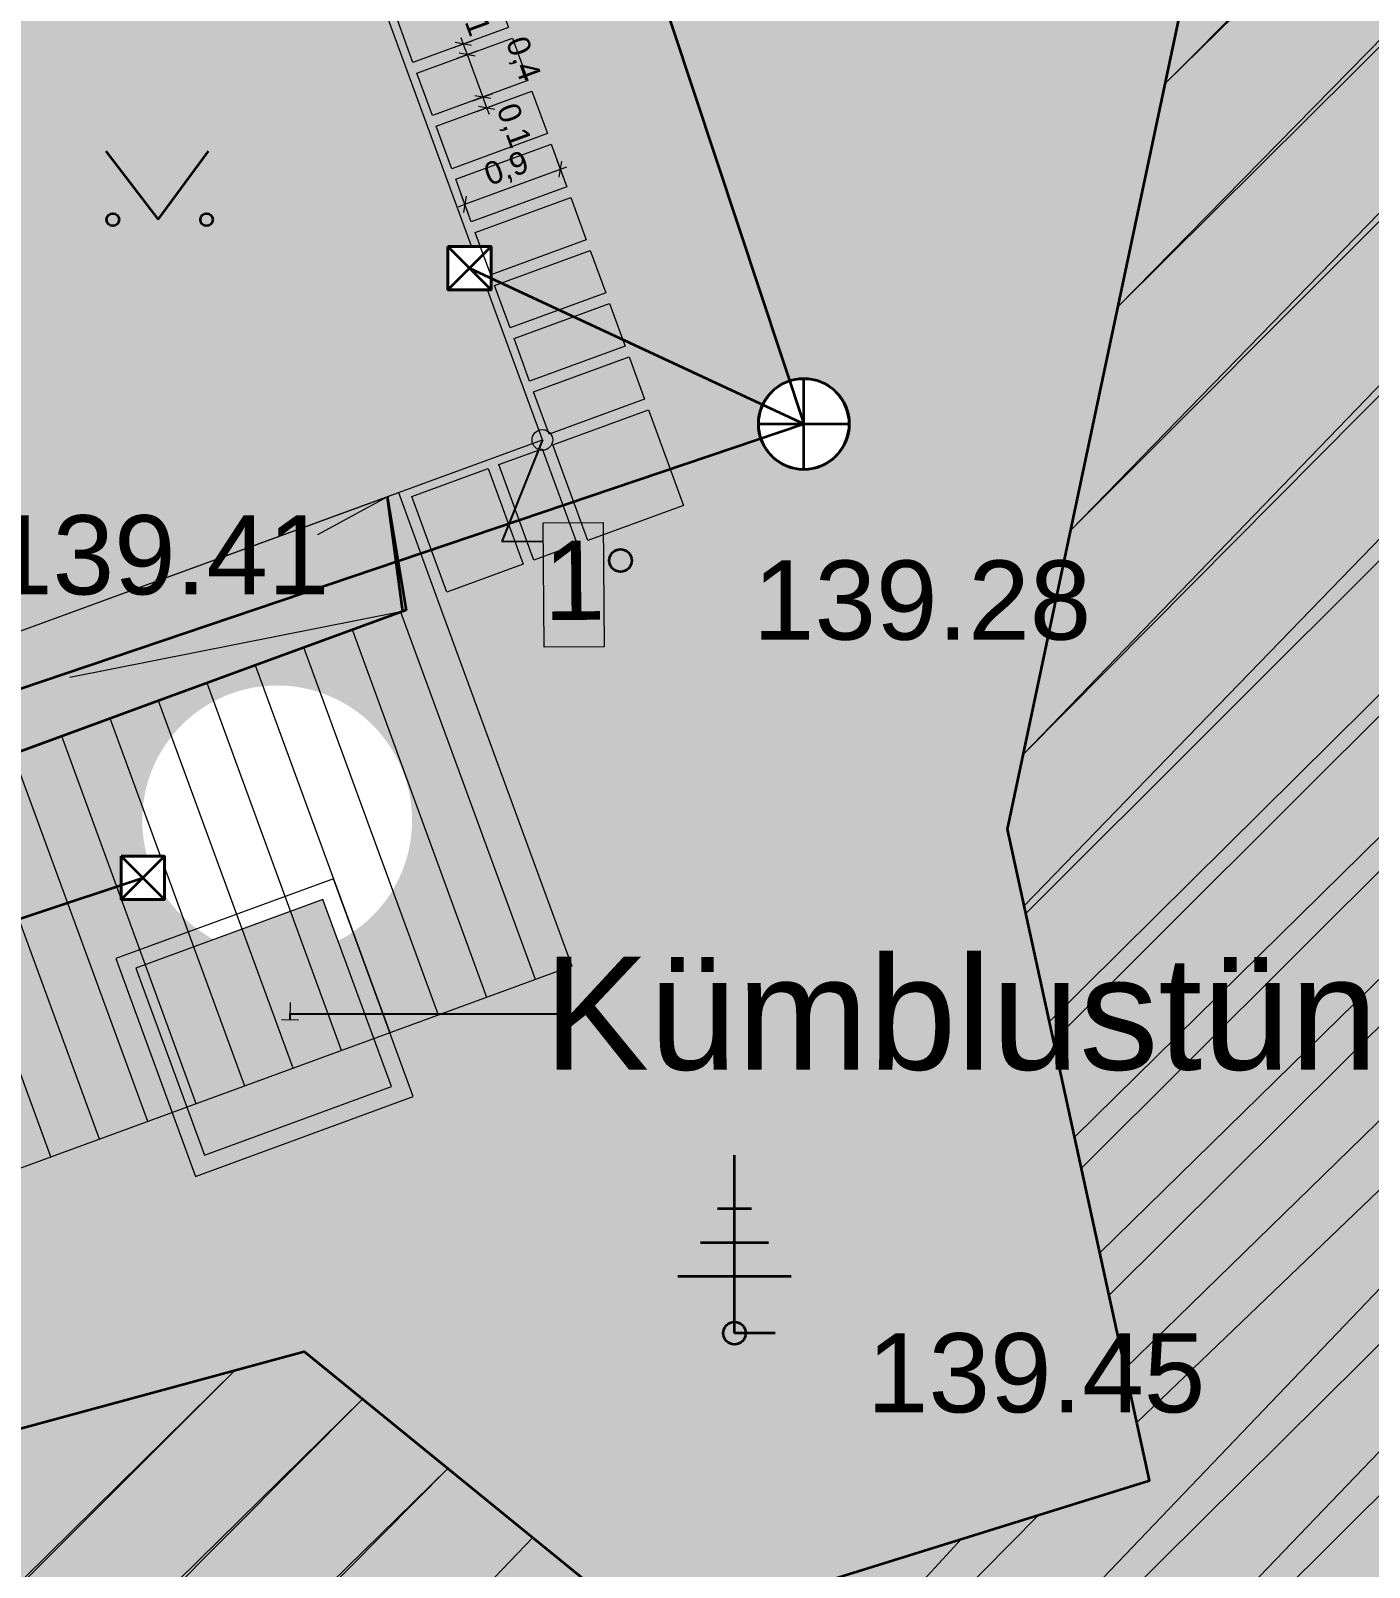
# Model space of a CAD drawing. Header units: millimetres. Extents: x 368386 to 996118, y -334862 to 250838.
# Drawn here: x 780568 to 792402, y -118726 to -105140 of the extents above; entities that cross this region are included whole.
import ezdxf

# ---------------------------------------------------------------- set-up
doc = ezdxf.new("R2010")
doc.units = ezdxf.units.MM
doc.header["$MEASUREMENT"] = 0
doc.linetypes.add('Katkoviiva', pattern=[6000, 3000, -3000])
doc.linetypes.add('Wipeout_Contour', pattern=[1000, 0, -1000])
for name, color, linetype, lineweight in [('_ASENDIPLAAN_Pen_No__1', 7, 'Continuous', 13), ('Dimensioning - General_Pen_No__1', 7, 'Continuous', 13), ('New_       asendi fill_Pen_No__1', 7, 'Continuous', 13), ('New_0_Pen_No__101', 252, 'Continuous', 13), ('New_2D Drafting - General_Pen_No__21', 7, 'Continuous', 35), ('New__ASENDIPLAAN_Pen_No__1', 7, 'Continuous', 13), ('New__ASENDIPLAAN_Pen_No__101', 252, 'Continuous', 13), ('New_HALJASTUS#1_Pen_No__7', 7, 'Continuous', 35), ('New_KANAL_ELEMENDID_Pen_No__7', 7, 'Continuous', 35), ('New_Kanal_proj_kinnistu_Pen_No__7', 7, 'Continuous', 35), ('New_Kanal_proj_kinnistu_Pen_No__75', 6, 'Continuous', 20), ('New_korgus-EH2000#1_Pen_No__1', 7, 'Continuous', 13), ('New_korgus-EH2000#1_Pen_No__7', 7, 'Continuous', 35), ('New_PUU_Pen_No__7', 7, 'Continuous', 35), ('New_Sade_rek_Pen_No__84', 114, 'Continuous', 35)]:
    doc.layers.add(name, color=color, linetype=linetype, lineweight=lineweight)
doc.layers.add('Dimensioning - General', color=7, linetype='Continuous')
doc.layers.add('New_KANAL_ELEMENDID', color=7, linetype='Continuous')
doc.layers.add('New_       asendi fill_Pen_No__149', color=7, linetype='Continuous', lineweight=25, true_color=0x186722)
doc.layers.add('New_0_Pen_No__102', color=7, linetype='Continuous', lineweight=13, true_color=0xcccccc)
doc.styles.add('GENERATED_STYLE_1', font='')
doc.styles.get('GENERATED_STYLE_1').set_extended_font_data('Arial')
doc.linetypes.add('Sade1', pattern='A,0,[5,TRN_EP_AS-4-01_V01_Abihoone-Asendiplaan1.Shx,S=13.49206349206349,R=0,X=0,Y=0],-2600,0', length=2600)
doc.dimstyles.new('GENERATED_STYLE__2', dxfattribs={"dimtxt": 200, "dimasz": 95, "dimexe": 0.18, "dimexo": 0.0625, "dimgap": 0, "dimtad": 1, "dimdec": 1, "dimlfac": 0.001, "dimzin": 0, "dimdsep": 46, "dimtxsty": 'GENERATED_STYLE_1', "dimblk": 'ARROWHEAD_2', "dimblk1": 'ARROWHEAD_2', "dimblk2": 'ARROWHEAD_2', "dimcen": 0.09, "dimse1": 1, "dimse2": 1, "dimclrd": 7, "dimclre": 7, "dimclrt": 7, "dimadec": 0, "dimazin": 0, "dimtfac": 1, "dimtdec": 4, "dimtmove": 0, "dimatfit": 3, "dimfxl": 0, "dimtolj": 1, "dimtzin": 0, "dimarcsym": 0})
doc.dimstyles.new('GENERATED_STYLE__4', dxfattribs={"dimtxt": 0.18, "dimasz": 152, "dimexe": 0.18, "dimexo": 0.0625, "dimgap": 0, "dimtad": 0, "dimtih": 1, "dimtoh": 1, "dimdec": 4, "dimzin": 0, "dimdsep": 46, "dimcen": 0.09, "dimadec": 0, "dimazin": 0, "dimtfac": 1, "dimtdec": 4, "dimtmove": 0, "dimatfit": 3, "dimldrblk": 'ARROWHEAD_0', "dimfxl": 0, "dimtolj": 1, "dimtzin": 0, "dimarcsym": 0})
doc.dimstyles.new('GENERATED_STYLE__6', dxfattribs={"dimtxt": 0.18, "dimasz": 364.8, "dimexe": 0.18, "dimexo": 0.0625, "dimgap": 0, "dimtad": 0, "dimtih": 1, "dimtoh": 1, "dimdec": 4, "dimzin": 0, "dimdsep": 46, "dimcen": 0.09, "dimadec": 0, "dimazin": 0, "dimtfac": 1, "dimtdec": 4, "dimtmove": 0, "dimatfit": 3, "dimldrblk": 'ARROWHEAD_1', "dimfxl": 0, "dimtolj": 1, "dimtzin": 0, "dimarcsym": 0})

# ---------------------------------------------------------------- blocks, each defined once
blk = doc.blocks.new('*D9')
at = {"layer": 'Dimensioning - General_Pen_No__1', "color": 7, "linetype": 'Continuous', "lineweight": 13}
for p, q in [((784304.4482240026, -105289.9305221057), (784480.5172853381, -105225.4639754289)), ((784463.5790286902, -105270.092890729), (784321.3864806505, -105245.3016068056)), ((784371.4666604537, -105200.2987347719), (784392.4827546703, -105257.6972487673)), ((784392.4827546703, -105257.6972487673), (784426.864912898, -105351.6007481463)), ((784497.9611869178, -105363.996390108), (784355.7686388784, -105339.2051061846))]:
    blk.add_line(p, q, dxfattribs=at)
at = {"layer": 'Dimensioning - General_Pen_No__1', "color": 7, "lineweight": 13, "insert": (784286.8531238413, -104852.8654188282), "char_height": 200, "attachment_point": 7, "rotation": 290.1098773622091, "style": 'GENERATED_STYLE_1'}
blk.add_mtext('\\A1;{\\pql;\\fArial|b0|i0|c0|p34;0,1}', dxfattribs=at)
blk = doc.blocks.new('ARROWHEAD_2')
at = {"color": 0, "linetype": 'Continuous', "lineweight": 0}
for p, q in [((0, 0), (-1, 0)), ((-0.3781315, -0.655), (0.3781315, 0.655))]:
    blk.add_line(p, q, dxfattribs=at)
blk = doc.blocks.new('*D10')
at = {"layer": 'Dimensioning - General_Pen_No__1', "color": 7, "linetype": 'Continuous', "lineweight": 13}
for p, q in [((784392.4827546703, -105257.6972487673), (784426.864912898, -105351.6007481463)), ((784338.8303822303, -105383.8340214847), (784514.8994435659, -105319.3674748079)), ((784497.9611869178, -105363.996390108), (784355.7686388784, -105339.2051061846)), ((784426.864912898, -105351.6007481463), (784564.3935458085, -105727.2147456616)), ((784476.3590151407, -105759.448019), (784652.4280764762, -105694.9814723232)), ((784635.4898198283, -105739.6103876233), (784493.2972717886, -105714.8191036998)), ((784564.3935458085, -105727.2147456616), (784598.7757040361, -105821.1182450406))]:
    blk.add_line(p, q, dxfattribs=at)
at = {"layer": 'Dimensioning - General_Pen_No__1', "color": 7, "lineweight": 13, "insert": (784730.7351949235, -105250.8066788956), "char_height": 200, "attachment_point": 7, "rotation": 290.1098773622091, "style": 'GENERATED_STYLE_1'}
blk.add_mtext('\\A1;{\\pql;\\fArial|b0|i0|c0|p34;0,4}', dxfattribs=at)
blk = doc.blocks.new('*D11')
at = {"layer": 'Dimensioning - General_Pen_No__1', "color": 7, "linetype": 'Continuous', "lineweight": 13}
for p, q in [((784635.4898198283, -105739.6103876233), (784493.2972717886, -105714.8191036998)), ((784510.7411733684, -105853.351518379), (784686.8102347039, -105788.8849717022)), ((784527.6794300163, -105808.7226030788), (784669.871978056, -105833.5138870023)), ((784564.3935458085, -105727.2147456616), (784598.7757040361, -105821.1182450406)), ((784598.7757040361, -105821.1182450406), (784619.7917982527, -105878.5167590359))]:
    blk.add_line(p, q, dxfattribs=at)
at = {"layer": 'Dimensioning - General_Pen_No__1', "color": 7, "lineweight": 13, "insert": (784648.7576616476, -105841.288027907), "char_height": 200, "attachment_point": 7, "rotation": 290.1098773622091, "style": 'GENERATED_STYLE_1'}
blk.add_mtext('\\A1;{\\pql;\\fArial|b0|i0|c0|p34;0,1}', dxfattribs=at)
blk = doc.blocks.new('*D12')
at = {"layer": 'Dimensioning - General_Pen_No__1', "color": 7, "linetype": 'Continuous', "lineweight": 13}
for p, q in [((784406.084153125, -106674.8728046039), (785251.368597173, -106365.3773790349)), ((785283.6018705115, -106453.4119097026), (785219.1353238345, -106277.3428483671)), ((785238.9729552113, -106436.4736530547), (785263.7642391347, -106294.2811050151)), ((785251.368597173, -106365.3773790349), (785308.7671111685, -106344.3612848182)), ((784438.3174264635, -106762.9073352717), (784373.8508797864, -106586.8382739362)), ((784418.4797950867, -106603.7765305842), (784393.6885111633, -106745.9690786237)), ((784348.6856391296, -106695.8888988207), (784406.084153125, -106674.8728046039))]:
    blk.add_line(p, q, dxfattribs=at)
at = {"layer": 'Dimensioning - General_Pen_No__1', "color": 7, "lineweight": 13, "insert": (784636.3953516127, -106547.9489284283), "char_height": 200, "attachment_point": 7, "rotation": 20.109877362259148, "style": 'GENERATED_STYLE_1'}
blk.add_mtext('\\A1;{\\pql;\\fArial|b0|i0|c0|p34;0,9}', dxfattribs=at)
blk = doc.blocks.new('ARROWHEAD_0')
at = {"color": 0, "linetype": 'Continuous', "lineweight": 0}
for p, q in [((0, 0), (-1, 0)), ((0, -0.5), (0, 0.5))]:
    blk.add_line(p, q, dxfattribs=at)
blk = doc.blocks.new('ARROWHEAD_1')
at = {"color": 0, "linetype": 'Continuous', "lineweight": 0}
blk.add_line((0, 0), (-1, 0), dxfattribs=at)
blk.add_circle((0, 0), 0.25, dxfattribs=at)

msp = doc.modelspace()

# ---------------------------------------------------------------- hatches: boundary and pattern name
at = {"layer": 'New_       asendi fill_Pen_No__149', "linetype": 'Continuous', "lineweight": 0, "true_color": 0x061908}
h = msp.add_hatch(color=98, dxfattribs=at)
h.paths.add_polyline_path([(802345.6257092145, -38322.05182827363), (677945.6257091912, -100972.0518277148), (697685.6257091819, -113562.0518284972), (725141.8797725517, -157386.0399905721), (747105.6257092238, -214022.0518284599), (773035.6257092752, -233162.0518281246), (849485.6257092285, -225922.0518279011), (847735.6257092286, -145332.0518280502)])
h.paths.add_polyline_path([(757638.7082695107, -147399.2778626392, -0.0006564119768535498), (757597.248581513, -147430.1463600797)], flags=0)
h.paths.add_polyline_path([(781623.1830728371, -112523.2600048446, 0.0599555899640497), (781750.4009111881, -112778.3101978391, 0.7851663409812334), (783932.82217312, -111999.1406781342, 0.05995558996405283), (783869.7476740469, -111721.1899866295, 0.9999999999999997)], flags=0)
at = {"layer": 'New__ASENDIPLAAN_Pen_No__101', "linetype": 'Continuous', "lineweight": 13}
for points in [[(762239.0754608883, -81717.8073883311), (759611.2902526327, -87345.1423710473), (771498.7633813295, -92895.52809366302), (772187.9367185284, -93217.31034374949), (772005.8375157724, -93611.02457804781), (776372.9910122907, -105539.1490006911), (778222.9025688719, -104861.8549487247), (780292.6031712887, -110514.8841639626), (781662.7510877745, -110013.2423255468), (785091.104721607, -108758.0452778976), (783999.186293351, -105775.6589518863), (783017.96607535, -103095.6256405611), (783130.6510432892, -103054.3691497121), (779943.5871292617, -94349.4553874816), (783866.082144405, -92913.3421005852), (784296.5006631002, -91991.61050687227), (779628.7052932576, -89811.91002280374), (779628.5315055992, -89812.2844767407), (777919.3563468233, -89019.03991742754), (777960.7616976176, -88927.05737923353), (777182.1131716396, -88562.8314138184), (774880.2353886385, -87486.08930257098), (774828.5836810434, -87596.69704159074), (770479.4059251536, -85565.77290522489)], [(783718.6851109391, -109260.5188344312), (783855.683524185, -110275.2764226526), (777844.2656786232, -112476.191129196), (770992.4465544535, -93762.71221928744), (760952.1495277428, -89074.22774211716), (761375.0248924212, -88168.64854912083), (772187.9367185284, -93217.31034374949), (772005.8375157723, -93611.02457804765), (776372.9910122914, -105539.149000691), (778222.9025688719, -104861.8549487247), (780292.6031712887, -110514.8841639626)]]:
    msp.add_hatch(color=252, dxfattribs=at).paths.add_polyline_path(points)
h = msp.add_hatch(dxfattribs=at)
h.set_pattern_fill('Plank_Floor_0001', color=252, style=0, pattern_type=2)
h.set_pattern_definition([(110.1098773622387, (774188.1907812111, -102490.8311472864), (428.1999571678416, 156.7826415182308), [])])
h.paths.add_polyline_path([(770992.4465544533, -93762.71221928745), (777844.2656786232, -112476.191129196), (783855.683524185, -110275.2764226526), (783718.6851109391, -109260.5188344312), (783818.5566083147, -109223.9536424937), (784162.3761038107, -110162.9829240246), (785351.9577885617, -113411.9320074452), (777782.3613575231, -116183.4907260833), (771148.7974346317, -105442.4040545873), (769609.7234903522, -93117.02657821355)])

# ---------------------------------------------------------------- linework, layer by layer
at = {"layer": '_ASENDIPLAAN_Pen_No__1', "color": 7, "linetype": 'Continuous', "lineweight": 13, "flags": 128}
msp.add_lwpolyline([(785097.0120469853, -109491.9167588605), (785628.1958382266, -109487.6409754679), (785637.0501221786, -110587.6153396036), (785105.8663309374, -110591.8911229961)], close=True, dxfattribs=at)
at = {"layer": 'New_       asendi fill_Pen_No__1', "color": 7, "linetype": 'Continuous', "lineweight": 13, "flags": 128}
for points in [[(783809.3976494552, -105045.2208683964), (784654.6820935031, -104735.7254428277), (784792.2107264139, -105111.3394403427), (783946.9262823658, -105420.8348659118)], [(783981.3084405939, -105514.7383652905), (784826.5928846416, -105205.2429397217), (784964.1215175522, -105580.8569372369), (784118.8370735041, -105890.3523628059)], [(784153.2192317322, -105984.2558621848), (784998.5036757799, -105674.7604366158), (785136.0323086906, -106050.3744341312), (784290.7478646426, -106359.8698597001)], [(784325.1300228705, -106453.7733590788), (785170.4144669182, -106144.27793351), (785307.943099829, -106519.8919310251), (784462.658655781, -106829.3873565942)], [(784840.8623962856, -107862.3258497612), (785686.1468403335, -107552.8304241924), (785823.6754732442, -107928.4444217075), (784978.3910291961, -108237.9398472766)], [(785012.7731874243, -108331.8433466552), (785858.057631472, -108022.3479210864), (785995.5862643825, -108397.9619186017), (785150.3018203344, -108707.4573441706)], [(785184.6839785626, -108801.3608435492), (786029.9684226103, -108491.8654179804), (786339.4078466595, -109336.99691239), (785494.1234026115, -109646.4923379592)], [(785015.2715572987, -109821.9942945581), (784705.7761317305, -108976.70985051), (785090.7804791837, -108835.7430017768), (785400.2759047522, -109681.0274458248)], [(784247.0114102446, -110103.287772551), (783937.5159846769, -109258.0033285029), (784611.8726323515, -109011.0920087377), (784921.3680579199, -109856.3764527857)]]:
    msp.add_lwpolyline(points, close=True, dxfattribs=at)
at = {"layer": 'New__ASENDIPLAAN_Pen_No__1', "color": 7, "linetype": 'Katkoviiva', "lineweight": 13}
msp.add_line((783855.683524185, -110275.2764226526), (777500.4631429479, -111537.2081549025), dxfattribs=at)
at = {"layer": 'New__ASENDIPLAAN_Pen_No__1', "color": 7, "linetype": 'Continuous', "lineweight": 13, "flags": 128}
for points in [[(762239.0754608883, -81717.8073883311), (759611.2902526327, -87345.1423710473), (771498.7633813295, -92895.52809366302), (772187.9367185284, -93217.31034374949), (772005.8375157724, -93611.02457804781), (776372.9910122907, -105539.1490006911), (778222.9025688719, -104861.8549487247), (780292.6031712887, -110514.8841639626), (781662.7510877745, -110013.2423255468), (785091.104721607, -108758.0452778976), (783999.186293351, -105775.6589518863), (783017.96607535, -103095.6256405611), (783130.6510432892, -103054.3691497121), (779943.5871292617, -94349.4553874816), (783866.082144405, -92913.3421005852), (784296.5006631002, -91991.61050687227), (779628.7052932576, -89811.91002280374), (779628.5315055992, -89812.2844767407), (777919.3563468233, -89019.03991742754), (777960.7616976176, -88927.05737923353), (777182.1131716396, -88562.8314138184), (774880.2353886385, -87486.08930257098), (774828.5836810434, -87596.69704159074), (770479.4059251536, -85565.77290522489)], [(783718.6851109391, -109260.5188344312), (783855.683524185, -110275.2764226526), (777844.2656786232, -112476.191129196), (770992.4465544535, -93762.71221928744), (760952.1495277428, -89074.22774211716), (761375.0248924212, -88168.64854912083), (772187.9367185284, -93217.31034374949), (772005.8375157723, -93611.02457804765), (776372.9910122914, -105539.149000691), (778222.9025688719, -104861.8549487247), (780292.6031712887, -110514.8841639626)], [(770992.4465544533, -93762.71221928745), (777844.2656786232, -112476.191129196), (783855.683524185, -110275.2764226526), (783718.6851109391, -109260.5188344312), (783818.5566083147, -109223.9536424937), (784162.3761038107, -110162.9829240246), (785351.9577885617, -113411.9320074452), (777782.3613575231, -116183.4907260833), (771148.7974346317, -105442.4040545873), (769609.7234903522, -93117.02657821355)]]:
    msp.add_lwpolyline(points, close=True, dxfattribs=at)
at = {"layer": 'New_HALJASTUS#1_Pen_No__7', "color": 7, "linetype": 'Continuous', "lineweight": 35}
for p, q in [((781231.340897091, -106203.9983547414), (781694.7456767627, -106810.7046396593)), ((781694.7456767627, -106810.7046396593), (782140.3271956912, -106203.9983547414))]:
    msp.add_line(p, q, dxfattribs=at)
for centre in [(781293.7223098085, -106810.7046396593), (782122.503934948, -106810.7046396593)]:
    msp.add_circle(centre, 55.00591521184057, dxfattribs=at)
at = {"layer": 'New_korgus-EH2000#1_Pen_No__7', "color": 7, "linetype": 'Continuous', "lineweight": 35}
for centre in [(785781.6257092014, -109824.0518286015), (786789.6257092322, -116656.0518280725)]:
    msp.add_circle(centre, 99.99999997671694, dxfattribs=at)
at = {"layer": 'New_PUU_Pen_No__7', "color": 7, "linetype": 'Continuous', "lineweight": 35}
for p, q in [((786789.6257092322, -116656.0518280725), (786789.6257092322, -115081.0518278862)), ((786939.6257092555, -115556.051828445), (786639.6257092089, -115556.051828445)), ((787089.6257092787, -115856.0518282587), (786489.6257091856, -115856.0518282587)), ((787289.6257092322, -116156.0518280725), (786289.6257092322, -116156.0518280725)), ((787149.6257092182, -116656.0518280725), (786789.6257092322, -116656.0518280725))]:
    msp.add_line(p, q, dxfattribs=at)

# ---------------------------------------------------------------- texts
at = {"layer": '_ASENDIPLAAN_Pen_No__1', "color": 7, "linetype": 'Continuous', "lineweight": 13, "insert": (785098.2999311249, -109651.9115755091), "char_height": 700.0000000000002, "attachment_point": 1, "rotation": 0.4611945158958525, "style": 'GENERATED_STYLE_1'}
msp.add_mtext('\\A1;{\\pql;\\fArial|b0|i0|c0|p34;1}', dxfattribs=at)
at = {"layer": 'New__ASENDIPLAAN_Pen_No__1', "color": 7, "linetype": 'Continuous', "lineweight": 13, "insert": (793256.2008990761, -113833.3489877573), "char_height": 1000, "attachment_point": 6, "style": 'GENERATED_STYLE_1'}
msp.add_mtext('\\A1;{\\pqr;\\fArial|b0|i0|c0|p34;Kümblustünn}', dxfattribs=at)
at = {"layer": 'New_korgus-EH2000#1_Pen_No__1', "color": 7, "linetype": 'Continuous', "lineweight": 13, "char_height": 700.0000000000001, "attachment_point": 1, "style": 'GENERATED_STYLE_1'}
for s, insert in [('\\A1;{\\pql;\\fArial|b0|i0|c0|p34; 139.41 }', (779945.6257091912, -109424.0518280799)), ('\\A1;{\\pql;\\fArial|b0|i0|c0|p34; 139.28 }', (786681.6257092247, -109824.0518284524)), ('\\A1;{\\pql;\\fArial|b0|i0|c0|p34; 139.45 }', (787689.6257092555, -116656.0518279235))]:
    msp.add_mtext(s, dxfattribs=dict(at, insert=insert))

# ---------------------------------------------------------------- dimensions: what is measured, and where the dimension line sits
at = {"layer": 'Dimensioning - General', "color": 7, "linetype": 'Continuous', "lineweight": 13}
for base, p1, p2, angle, picture, middle, turn in [((784426.864912898, -105351.6007481463), (784792.2107264139, -105111.3394403427), (784826.5928846416, -105205.2429397217), 290.1098773622091, '*D9', (784443.8581965996, -104990.8243485975), 290.1098773622091), ((784564.3935458085, -105727.2147456616), (784826.5928846416, -105205.2429397217), (784964.1215175522, -105580.8569372369), 290.1098773622091, '*D10', (784887.7402676818, -105388.765608665), 290.1098773622091), ((784598.7757040361, -105821.1182450406), (784964.1215175522, -105580.8569372369), (784998.5036757799, -105674.7604366158), 290.1098773622091, '*D11', (784805.762734406, -105979.2469576763), 290.1098773622091), ((785251.368597173, -106365.3773790349), (784462.658655781, -106829.3873565942), (785307.943099829, -106519.8919310251), 20.10987736225915, '*D12', (784774.3542813818, -106390.9438556699), 20.10987736225915)]:
    dim = msp.add_linear_dim(base=base, p1=p1, p2=p2, angle=angle, dimstyle='GENERATED_STYLE__2', dxfattribs=at)
    dim.commit()
    dim.dimension.update_dxf_attribs({"geometry": picture, "text_midpoint": middle, "dimtype": 160, "text_rotation": turn})

# ---------------------------------------------------------------- leaders
at = {"layer": '_ASENDIPLAAN_Pen_No__1', "color": 7, "linetype": 'Continuous', "lineweight": 13, "annotation_type": 0, "has_hookline": 1, "hookline_direction": 0, "text_width": 257.6000000000001, "horizontal_direction": (0.9999676040542188, 0.008049275872096, 0)}
msp.add_leader([(785091.104721607, -108758.0452778976), (784733.511749166, -109654.8479513473), (785098.2999311249, -109651.9115755091)], dimstyle='GENERATED_STYLE__6', dxfattribs=at)
at = {"layer": 'New__ASENDIPLAAN_Pen_No__1', "color": 7, "linetype": 'Continuous', "lineweight": 13, "annotation_type": 0, "has_hookline": 1, "hookline_direction": 0, "text_width": 7948.000000000001}
msp.add_leader([(782860.5626405685, -113882.8122023734), (782861.4951061303, -113833.3489877573), (785308.2008990761, -113833.3489877573)], dimstyle='GENERATED_STYLE__4', dxfattribs=at)

# ---------------------------------------------------------------- next in the draw order: wipeouts: each hides what was drawn before it
at = {"color": 254, "linetype": 'Wipeout_Contour', "lineweight": 0, "ltscale": 3166969.521985603}
msp.add_wipeout([(784254.2565973086, -107048.46203002431), (784254.2565973086, -107431.9170811335), (784637.7116491162, -107431.9170811335), (784637.7116491162, -107048.46203002431)], dxfattribs=at).dxf.layer = 'New_KANAL_ELEMENDID'
at = {"color": 254, "linetype": 'Wipeout_Contour', "lineweight": 0, "ltscale": 25435485.90750074}
msp.add_wipeout([(787802.743683274, -108577.19605184445), (787787.3719075538, -108499.91691719095), (787757.2190849419, -108427.1215642924), (787713.4439714096, -108361.6074766154), (787657.7288200456, -108305.89232548425), (787592.2147328343, -108262.11721218476), (787519.41937947, -108231.96438934008), (787442.1402445837, -108216.59261315415), (787363.3471219178, -108216.59261315415), (787286.0679870314, -108231.96438934008), (787213.2726336672, -108262.11721218476), (787147.7585464559, -108305.89232548425), (787092.0433950919, -108361.6074766154), (787048.2682815596, -108427.1215642924), (787018.1154589477, -108499.91691719095), (787002.7436832275, -108577.19605184445), (787002.7436832275, -108655.9891752089), (787018.1154589477, -108733.26830986241), (787048.2682815596, -108806.06366276095), (787092.0433950919, -108871.57775043795), (787147.7585464559, -108927.2929015691), (787213.2726336672, -108971.0680148686), (787286.0679870314, -109001.22083771328), (787363.3471219178, -109016.5926138992), (787442.1402445837, -109016.5926138992), (787519.41937947, -109001.22083771328), (787592.2147328343, -108971.0680148686), (787657.7288200456, -108927.2929015691), (787713.4439714096, -108871.57775043795), (787757.2190849419, -108806.06366276095), (787787.3719075538, -108733.26830986241), (787802.743683274, -108655.9891752089)], dxfattribs=at).dxf.layer = 'New_KANAL_ELEMENDID'
at = {"color": 254, "linetype": 'Wipeout_Contour', "lineweight": 0, "ltscale": 3158528.31952948}
msp.add_wipeout([(781366.3725868642, -112439.1781515563), (781366.3725868642, -112822.6332026655), (781749.8276386718, -112822.6332026655), (781749.8276386718, -112439.1781515563)], dxfattribs=at).dxf.layer = 'New_KANAL_ELEMENDID'

# ---------------------------------------------------------------- next in the draw order: hatches: boundary and pattern name
at = {"layer": 'New_0_Pen_No__102', "linetype": 'Continuous', "lineweight": 0, "true_color": 0xcbd2d8}
msp.add_hatch(color=254, dxfattribs=at).paths.add_polyline_path([(783151.1836004584, -112822.6820337978), (781498.4819996335, -113427.8080109432), (782103.6079767791, -115080.5096117683), (783756.3095776039, -114475.3836346229)])
at = {"layer": 'New_Kanal_proj_kinnistu_Pen_No__75', "linetype": 'Continuous', "lineweight": 20}
h = msp.add_hatch(dxfattribs=at)
h.set_pattern_fill('JIS_LC_20_0001', color=6, style=0, pattern_type=2)
h.set_pattern_definition([(45, (-640525210.1040568, -6432847529.913312), (-707.1067811865477, 707.1067811865477), []), (45, (-640525190.1040568, -6432847529.913312), (-707.1067811865477, 707.1067811865477), [])])
h.paths.add_polyline_path([(828012.823012828, -100795.2954084734), (812637.8626403707, -71463.95242634512), (808033.9408392861, -74275.3324718336), (813845.9541281295, -88063.57640727708), (798437.4965517159, -91084.89229671011), (795197.261066463, -93029.41064956883), (790915.0717092521, -104103.9324053685), (789203.4379178035, -112199.5449108193), (790458.6368200212, -117957.6920545782), (786065.4406620265, -119325.9644950862), (782984.4943176099, -116817.4638846079), (771003.0498918454, -120067.1117822761), (769576.6903702711, -111344.3741244386), (766723.963441847, -112028.5110264207), (762728.9171956322, -108258.7016564916), (745099.0777096554, -100277.1112858439), (743276.9772676361, -100858.1137466366), (742307.0526352926, -103423.6247423227), (742763.4875245235, -104962.931066298), (745673.2693069457, -105076.9545654888), (747955.4476956214, -106502.2373912046), (755087.2610741603, -114141.759993055), (758399.6164812084, -125902.6605547527), (762792.812639203, -128069.0920320461), (765417.320151751, -131375.7503158535), (771921.5340791811, -133143.1022747541), (774032.5518486166, -130463.5691433335), (777341.7097235174, -126244.7283244813), (786926.8660527264, -125674.61492169), (800512.552927768, -119666.0535507957), (796062.3019156588, -112482.623581321), (798287.4293930904, -109803.0890864442)])

# ---------------------------------------------------------------- next in the draw order: linework, layer by layer
at = {"layer": 'New_       asendi fill_Pen_No__1', "color": 7, "linetype": 'Continuous', "lineweight": 13, "flags": 128}
for points in [[(784497.0408140091, -106923.2908559729), (785342.3252580567, -106613.795430404), (785479.8538909673, -106989.4094279193), (784634.5694469193, -107298.9048534882)], [(784668.9516051474, -107392.8083528672), (785514.2360491952, -107083.3129272982), (785651.7646821057, -107458.9269248136), (784806.4802380578, -107768.4223503825)]]:
    msp.add_lwpolyline(points, close=True, dxfattribs=at)
at = {"layer": 'New_0_Pen_No__101', "color": 252, "linetype": 'Continuous', "lineweight": 13, "flags": 128}
for points in [[(783243.9038291768, -112639.6438979177), (781318.8820795162, -113344.4781321848), (782023.7163137834, -115269.4998818453), (783948.7380634438, -114564.6656475783)], [(782103.607976779, -115080.5096117683), (783756.3095776039, -114475.3836346229), (783151.1836004584, -112822.6820337978), (781498.4819996334, -113427.8080109432)], [(783151.1836004584, -112822.6820337978), (781498.4819996335, -113427.8080109432), (782103.6079767791, -115080.5096117683), (783756.3095776039, -114475.3836346229)]]:
    msp.add_lwpolyline(points, close=True, dxfattribs=at)
at = {"layer": 'New_2D Drafting - General_Pen_No__21', "color": 7, "linetype": 'Katkoviiva', "lineweight": 35}
for points in [[(783718.6851109391, -109260.5188344312), (783855.683524185, -110275.2764226526), (781799.7225194477, -111027.9262203955), (777844.2656786232, -112476.191129196), (775418.6044156594, -105851.2992480144), (770992.5749856505, -93763.06298665414)], [(783720.2169772079, -109259.8265710717), (783886.174477557, -110263.9853467041), (781799.7225194476, -111027.9262203958), (777844.2656786232, -112476.1911291962), (775418.6044156596, -105851.2992480145), (770992.5749856508, -93763.06298665416)]]:
    msp.add_lwpolyline(points, dxfattribs=at)
at = {"layer": 'New__ASENDIPLAAN_Pen_No__1', "color": 7, "linetype": 'Katkoviiva', "lineweight": 13}
msp.add_line((777844.2656786232, -112476.191129196), (783718.6851109391, -109260.5188344312), dxfattribs=at)
at = {"layer": 'New_KANAL_ELEMENDID_Pen_No__7', "color": 7, "linetype": 'Continuous', "lineweight": 35}
for p, q in [((784254.2565973086, -107048.4620300243), (784637.7116491162, -107048.4620300243)), ((784254.2565973086, -107431.9170811335), (784254.2565973086, -107048.4620300243)), ((784254.2565973086, -107048.4620300243), (784637.7116491162, -107431.9170811335)), ((784637.7116491162, -107048.4620300243), (784254.2565973086, -107431.9170811335)), ((784637.7116491162, -107048.4620300243), (784637.7116491162, -107431.9170811335)), ((784445.9841232124, -107240.1895555789), (784446.0341232439, -107240.1895555789)), ((784637.7116491162, -107431.9170811335), (784254.2565973086, -107431.9170811335)), ((787402.7436832507, -109016.5926138992), (787402.7436832507, -108216.5926131541)), ((787002.7436832275, -108616.5926135267), (787802.743683274, -108616.5926135267)), ((781366.3725868642, -112439.1781515563), (781749.8276386718, -112439.1781515563)), ((781366.3725868642, -112822.6332026655), (781366.3725868642, -112439.1781515563)), ((781366.3725868642, -112439.1781515563), (781749.8276386718, -112822.6332026655)), ((781749.8276386718, -112439.1781515563), (781366.3725868642, -112822.6332026655)), ((781749.8276386718, -112439.1781515563), (781749.8276386718, -112822.6332026655)), ((781558.100112768, -112630.9056771109), (781558.1501127995, -112630.9056771109)), ((781749.8276386718, -112822.6332026655), (781366.3725868642, -112822.6332026655))]:
    msp.add_line(p, q, dxfattribs=at)
at = {"layer": 'New_KANAL_ELEMENDID_Pen_No__7', "color": 7, "linetype": 'Continuous', "lineweight": 35, "flags": 128}
for points in [[(784254.2565973086, -107048.4620300243), (784254.2565973086, -107431.9170811335), (784637.7116491162, -107431.9170811335), (784637.7116491162, -107048.4620300243)], [(787802.743683274, -108577.1960518445), (787787.3719075538, -108499.9169171909), (787757.2190849419, -108427.1215642924), (787713.4439714096, -108361.6074766154), (787657.7288200456, -108305.8923254843), (787592.2147328343, -108262.1172121848), (787519.41937947, -108231.9643893401), (787442.1402445837, -108216.5926131541), (787363.3471219178, -108216.5926131541), (787286.0679870314, -108231.9643893401), (787213.2726336672, -108262.1172121848), (787147.7585464559, -108305.8923254843), (787092.0433950919, -108361.6074766154), (787048.2682815596, -108427.1215642924), (787018.1154589477, -108499.9169171909), (787002.7436832275, -108577.1960518445), (787002.7436832275, -108655.9891752089), (787018.1154589477, -108733.2683098624), (787048.2682815596, -108806.0636627609), (787092.0433950919, -108871.577750438), (787147.7585464559, -108927.2929015691), (787213.2726336672, -108971.0680148686), (787286.0679870314, -109001.2208377133), (787363.3471219178, -109016.5926138992), (787442.1402445837, -109016.5926138992), (787519.41937947, -109001.2208377133), (787592.2147328343, -108971.0680148686), (787657.7288200456, -108927.2929015691), (787713.4439714096, -108871.577750438), (787757.2190849419, -108806.0636627609), (787787.3719075538, -108733.2683098624), (787802.743683274, -108655.9891752089)], [(781366.3725868642, -112439.1781515563), (781366.3725868642, -112822.6332026655), (781749.8276386718, -112822.6332026655), (781749.8276386718, -112439.1781515563)]]:
    msp.add_lwpolyline(points, close=True, dxfattribs=at)
at = {"layer": 'New_KANAL_ELEMENDID_Pen_No__7', "color": 7, "linetype": 'Continuous', "lineweight": 35}
msp.add_circle((787402.7436832507, -108616.5926135267), 401.9354289630428, dxfattribs=at)
at = {"layer": 'New_Kanal_proj_kinnistu_Pen_No__7', "color": 7, "linetype": 'Continuous', "lineweight": 35, "flags": 128}
msp.add_lwpolyline([(758399.6164812084, -125902.6605547527), (755087.2610741603, -114141.759993055), (747955.4476956214, -106502.2373912046), (745673.2693069457, -105076.9545654888), (742763.4875245235, -104962.931066298), (742307.0526352926, -103423.6247423227), (743276.9772676361, -100858.1137466366), (745099.0777096554, -100277.1112858439), (762728.9171956322, -108258.7016564916), (766723.963441847, -112028.5110264207), (769576.6903702711, -111344.3741244386), (771003.0498918454, -120067.1117822761), (782984.4943176099, -116817.4638846079), (786065.4406620265, -119325.9644950862), (790458.6368200212, -117957.6920545782), (789203.4379178035, -112199.5449108193), (790915.0717092521, -104103.9324053685), (795197.261066463, -93029.41064956883), (798437.4965517159, -91084.89229671011), (813845.9541281295, -88063.57640727708)], dxfattribs=at)
at = {"layer": 'New_Kanal_proj_kinnistu_Pen_No__75', "color": 6, "linetype": 'Continuous', "lineweight": 20, "flags": 128}
msp.add_lwpolyline([(758399.6164812084, -125902.6605547527), (755087.2610741603, -114141.759993055), (747955.4476956214, -106502.2373912046), (745673.2693069457, -105076.9545654888), (742763.4875245235, -104962.931066298), (742307.0526352926, -103423.6247423227), (743276.9772676361, -100858.1137466366), (745099.0777096554, -100277.1112858439), (762728.9171956322, -108258.7016564916), (766723.963441847, -112028.5110264207), (769576.6903702711, -111344.3741244386), (771003.0498918454, -120067.1117822761), (782984.4943176099, -116817.4638846079), (786065.4406620265, -119325.9644950862), (790458.6368200212, -117957.6920545782), (789203.4379178035, -112199.5449108193), (790915.0717092521, -104103.9324053685), (795197.261066463, -93029.41064956883), (798437.4965517159, -91084.89229671011), (813845.9541281295, -88063.57640727708)], dxfattribs=at)
at = {"layer": 'New_Sade_rek_Pen_No__84', "color": 114, "linetype": 'Sade1', "lineweight": 35}
for points in [[(783516.0073338152, -96891.89202106843), (787402.7436832507, -108616.5926135267)], [(784445.9841232124, -107240.1895555789), (787402.7436832507, -108616.5926135267)], [(774985.8228910557, -112813.266658702), (787402.7436832507, -108616.5926135267)], [(775676.1041459936, -114582.8314679796), (781558.100112768, -112630.9056771109)]]:
    msp.add_lwpolyline(points, dxfattribs=at)

doc.saveas('drawing.dxf')
